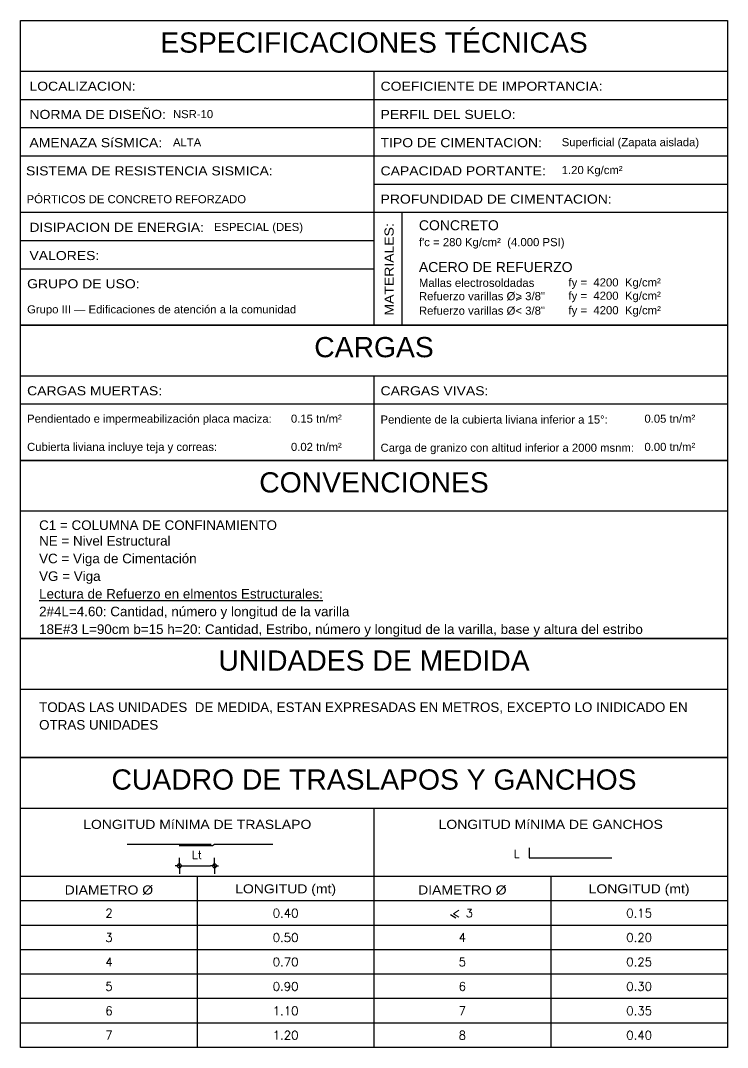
# Model space of a CAD drawing. Header units: feet. Extents: x -398 to 164, y -304 to 319.
# Drawn here: x -82.02 to -68.02, y 285.57 to 305.92 of the extents above; entities that cross this region are included whole.
import ezdxf
from ezdxf.enums import TextEntityAlignment as Align

# ---------------------------------------------------------------- set-up
doc = ezdxf.new("R2010")
doc.units = ezdxf.units.FT
doc.header["$MEASUREMENT"] = 0
doc.layers.get('DEFPOINTS').update_dxf_attribs({"lineweight": 0})
for name, color, linetype in [('A_ROTULO-TEXTO 2', 4, 'Continuous'), ('ACERO-2', 11, 'Continuous'), ('DIM', 7, 'Continuous'), ('FORMATO', 7, 'Continuous'), ('TEXT', 11, 'Continuous'), ('TEXTO', 7, 'Continuous')]:
    doc.layers.add(name, color=color, linetype=linetype)
doc.styles.add('ARIAL', font='arial.ttf')
doc.styles.add('D100N', font='romans.shx', dxfattribs={"height": 0.16})
doc.styles.add('GENERATED_STYLE_1', font='arial.ttf')
doc.styles.add('ROMANS', font='romans.shx', dxfattribs={"width": 0.9})
doc.dimstyles.new('D100', dxfattribs={"dimtxt": 0.15, "dimasz": 0.08, "dimexe": 0, "dimexo": 0, "dimgap": 0.14, "dimtad": 1, "dimzin": 4, "dimdsep": 46, "dimtxsty": 'D100N', "dimblk1": 'DIMBLK', "dimblk2": 'DIMBLK', "dimsah": 1, "dimcen": 0.09, "dimse1": 1, "dimse2": 1, "dimclrd": 9, "dimclre": 256, "dimclrt": 256, "dimadec": 0, "dimazin": 0, "dimtfac": 6, "dimtix": 1, "dimtmove": 2, "dimatfit": 3, "dimfxl": 1, "dimtvp": 0.466667, "dimtolj": 1, "dimtzin": 4, "dimarcsym": 0})

# ---------------------------------------------------------------- blocks, each defined once
blk = doc.blocks.new('DIMBLK')
for q in [(0, 2), (0, -2), (-1, 0), (1, 0)]:
    blk.add_line((0, 0), q)
blk.add_circle((0, 0), 0.5)
blk = doc.blocks.new('*D166')
at = {"layer": 'DEFPOINTS', "color": 0, "transparency": 16777216}
for p in [(-78.177, 289.603), (-78.874, 289.574), (-78.177, 289.172)]:
    blk.add_point(p, dxfattribs=at)
at = {"layer": 'DIM', "color": 9, "lineweight": -2, "transparency": 16777216}
blk.add_line((-78.794, 289.172), (-78.257, 289.172), dxfattribs=at)
at = {"layer": 'DIM', "color": 9, "lineweight": -2, "transparency": 16777216, "xscale": 0.08, "yscale": 0.08, "zscale": 0.08, "rotation": 180}
blk.add_blockref('DIMBLK', (-78.874, 289.172), dxfattribs=at)
at = {"layer": 'DIM', "color": 9, "lineweight": -2, "transparency": 16777216, "xscale": 0.08, "yscale": 0.08, "zscale": 0.08}
blk.add_blockref('DIMBLK', (-78.177, 289.172), dxfattribs=at)
at = {"layer": 'DIM', "transparency": 16777216, "insert": (-78.526, 289.392), "char_height": 0.16, "attachment_point": 5, "style": 'D100N'}
blk.add_mtext('\\A1;Lt', dxfattribs=at)

msp = doc.modelspace()

# ---------------------------------------------------------------- linework, layer by layer
for p, q in [((-75.0189, 304.9209), (-75.0189, 299.8879)), ((-82.0189, 304.3617), (-68.0189, 304.3617)), ((-82.0189, 303.8025), (-68.0189, 303.8025)), ((-82.0189, 303.2432), (-68.0189, 303.2432)), ((-75.0189, 302.684), (-68.0189, 302.684)), ((-82.0189, 302.1248), (-68.0189, 302.1248)), ((-74.4597, 299.8879), (-74.4597, 302.1248)), ((-82.0189, 301.5656), (-75.0189, 301.5656)), ((-82.0189, 301.0063), (-75.0189, 301.0063)), ((-75.0189, 298.8851), (-75.0189, 297.2074)), ((-82.0189, 298.3259), (-68.0189, 298.3259))]:
    msp.add_line(p, q)
for points in [[(-82.0189, 304.9209), (-68.0189, 304.9209), (-68.0189, 299.8879), (-82.0189, 299.8879)], [(-82.0189, 298.8851), (-68.0189, 298.8851), (-68.0189, 297.2074), (-82.0189, 297.2074)]]:
    msp.add_lwpolyline(points, close=True)
at = {"layer": 'ACERO-2'}
for points in [[(-79.9082, 289.6032), (-78.2452, 289.6032)], [(-78.8744, 289.5742), (-78.2161, 289.5742), (-78.1774, 289.6032), (-77.0218, 289.6032)], [(-71.9442, 289.5269), (-71.9442, 289.3317), (-70.3102, 289.3317)]]:
    msp.add_lwpolyline(points, dxfattribs=at)
at = {"layer": 'FORMATO'}
for p, q in [((-82.0189, 296.2046), (-68.0189, 296.2046)), ((-82.0189, 292.6741), (-68.0189, 292.6741)), ((-82.0189, 290.3162), (-68.0189, 290.3162)), ((-68.0189, 288.961), (-82.0189, 288.961)), ((-78.5189, 288.961), (-78.5189, 285.573)), ((-71.5189, 288.961), (-71.5189, 285.573)), ((-68.0189, 288.477), (-82.0189, 288.477)), ((-68.0189, 287.993), (-82.0189, 287.993)), ((-68.0189, 287.509), (-82.0189, 287.509)), ((-68.0189, 287.025), (-82.0189, 287.025)), ((-68.0189, 286.541), (-82.0189, 286.541)), ((-68.0189, 286.057), (-82.0189, 286.057))]:
    msp.add_line(p, q, dxfattribs=at)
at = {"layer": 'FORMATO', "flags": 128}
for points in [[(-82.0189, 305.9237), (-68.0189, 305.9237), (-68.0189, 299.8879), (-82.0189, 299.8879)], [(-82.0189, 299.8879), (-68.0189, 299.8879), (-68.0189, 297.2074), (-82.0189, 297.2074)], [(-82.0189, 297.2074), (-68.0189, 297.2074), (-68.0189, 293.6769), (-82.0189, 293.6769)], [(-82.0189, 293.6769), (-68.0189, 293.6769), (-68.0189, 291.3189), (-82.0189, 291.3189)], [(-82.0189, 291.3189), (-68.0189, 291.3189), (-68.0189, 285.573), (-82.0189, 285.573)], [(-75.0189, 285.573), (-82.0189, 285.573), (-82.0189, 290.3162), (-75.0189, 290.3162)]]:
    msp.add_lwpolyline(points, close=True, dxfattribs=at)
at = {"layer": 'TEXTO'}
msp.add_line((-73.5055, 288.2066), (-73.3958, 288.1406), dxfattribs=at)
at = {"layer": 'TEXTO', "ltscale": 5, "const_width": 0.0179}
msp.add_lwpolyline([(-72.205, 300.379), (-72.0948, 300.424)], dxfattribs=at)

# ---------------------------------------------------------------- texts
at = {"layer": 'A_ROTULO-TEXTO 2', "color": 7, "style": 'ARIAL'}
for s, p in [('C1 = COLUMNA DE CONFINAMIENTO', (-81.6513, 295.8287)), ('NE = Nivel Estructural', (-81.6513, 295.5179)), ('VC = Viga de Cimentación', (-81.6513, 295.1679)), ('VG = Viga', (-81.6513, 294.8179)), ('%%ULectura de Refuerzo en elmentos Estructurales:', (-81.6513, 294.4679)), ('2#4L=4.60: Cantidad, número y longitud de la varilla', (-81.6513, 294.1179)), ('18E#3 L=90cm b=15 h=20: Cantidad, Estribo, número y longitud de la varilla, base y altura del estribo  ', (-81.6513, 293.7679)), ('TODAS LAS UNIDADES  DE MEDIDA, ESTAN EXPRESADAS EN METROS, EXCEPTO LO INIDICADO EN', (-81.6513, 292.222)), ('OTRAS UNIDADES', (-81.6513, 291.872))]:
    msp.add_text(s, height=0.19, dxfattribs=at).set_placement(p)
at = {"layer": 'TEXT', "style": 'ARIAL', "width": 1.1}
for s, p in [('LOCALIZACION:', (-81.843, 304.5323)), ('COEFICIENTE DE IMPORTANCIA:', (-74.8891, 304.5323)), ('NORMA DE DISEÑO:', (-81.843, 303.973)), ('PERFIL DEL SUELO:', (-74.8891, 303.973)), ('AMENAZA SíSMICA:', (-81.843, 303.4138)), ('TIPO DE CIMENTACION:', (-74.8891, 303.4138)), ('SISTEMA DE RESISTENCIA SISMICA:', (-81.9111, 302.8546)), ('CAPACIDAD PORTANTE:', (-74.8891, 302.8546)), ('PROFUNDIDAD DE CIMENTACION:', (-74.8891, 302.2953)), ('DISIPACION DE ENERGIA:', (-81.843, 301.7361)), ('VALORES:', (-81.843, 301.1769)), ('GRUPO DE USO:', (-81.8891, 300.6176)), ('CARGAS MUERTAS:', (-81.8891, 298.4964)), ('CARGAS VIVAS:', (-74.8891, 298.4964))]:
    msp.add_text(s, height=0.18, dxfattribs=at).set_placement(p)
msp.add_text('MATERIALES:', height=0.18, rotation=90, dxfattribs=at).set_placement((-74.6302, 300.0782))
for s, p in [('LONGITUD MíNIMA DE TRASLAPO', (-78.5189, 289.9991)), ('LONGITUD MíNIMA DE GANCHOS', (-71.5189, 289.9991)), ('DIAMETRO %%C', (-80.2689, 288.6945)), ('LONGITUD (mt)', (-76.7689, 288.6945)), ('DIAMETRO %%C', (-73.2689, 288.6945)), ('LONGITUD (mt)', (-69.7689, 288.6945))]:
    msp.add_text(s, height=0.18, dxfattribs=at).set_placement(p, align=Align.MIDDLE)
at = {"layer": 'TEXTO', "ltscale": 5, "style": 'ARIAL'}
for s, height, p in [('NSR-10', 0.16, (-78.9998, 303.9897)), ('ALTA', 0.16, (-78.9998, 303.4304)), ('1.20 Kg/cm²', 0.16, (-71.3006, 302.8813)), ('PÓRTICOS DE CONCRETO REFORZADO', 0.16, (-81.8982, 302.303)), ('ESPECIAL (DES)', 0.16, (-78.1885, 301.7527)), ('CONCRETO ', 0.19802, (-74.1293, 301.7678)), ("f'c = 280 Kg/cm²  (4.000 PSI)", 0.160894, (-74.1293, 301.4523)), ('ACERO DE REFUERZO', 0.198023, (-74.1293, 300.9395)), ('Mallas electrosoldadas', 0.160894, (-74.1293, 300.6456)), ('Refuerzo varillas %%C> 3/8"', 0.160894, (-74.1293, 300.3816)), ('Grupo III — Edificaciones de atención a la comunidad', 0.16, (-81.8891, 300.1201)), ('Refuerzo varillas %%C< 3/8"', 0.160894, (-74.1293, 300.0937)), ('Pendientado e impermeabilización placa maciza: ', 0.16, (-81.8891, 297.9538)), ('0.15 tn/m²', 0.16, (-76.6634, 297.9538)), ('Pendiente de la cubierta liviana inferior a 15°:', 0.16, (-74.8891, 297.9372)), ('0.05 tn/m²', 0.16, (-69.6634, 297.9538)), ('Cubierta liviana incluye teja y correas:', 0.16, (-81.8891, 297.3946)), ('0.02 tn/m²', 0.16, (-76.6634, 297.3946)), ('Carga de granizo con altitud inferior a 2000 msnm:', 0.16, (-74.8891, 297.3779)), ('0.00 tn/m²', 0.16, (-69.6634, 297.3946))]:
    msp.add_text(s, height=height, dxfattribs=at).set_placement(p)
at = {"layer": 'TEXTO', "style": 'ARIAL'}
for p in [(-71.1677, 300.6543), (-71.1677, 300.3902), (-71.1677, 300.1023)]:
    msp.add_text('fy =  4200  Kg/cm²', height=0.160894, dxfattribs=at).set_placement(p)
at = {"layer": 'TEXTO', "style": 'ROMANS'}
msp.add_text('L', height=0.1549, dxfattribs=at).set_placement((-72.1378, 289.3317), align=Align.RIGHT)
for s, height, p in [('2', 0.17, (-80.2689, 288.235)), ('0.40', 0.17, (-76.7689, 288.235)), ('< 3', 0.16, (-73.2689, 288.235)), ('0.15', 0.17, (-69.7689, 288.235)), ('3', 0.17, (-80.2689, 287.751)), ('0.50', 0.17, (-76.7689, 287.751)), ('4', 0.17, (-73.2689, 287.751)), ('0.20', 0.17, (-69.7689, 287.751)), ('4', 0.17, (-80.2689, 287.267)), ('0.70', 0.17, (-76.7689, 287.267)), ('5', 0.17, (-73.2689, 287.267)), ('0.25', 0.17, (-69.7689, 287.267)), ('5', 0.17, (-80.2689, 286.783)), ('0.90', 0.17, (-76.7689, 286.783)), ('6', 0.17, (-73.2689, 286.783)), ('0.30', 0.17, (-69.7689, 286.783)), ('6', 0.17, (-80.2689, 286.299)), ('1.10', 0.17, (-76.7689, 286.299)), ('7', 0.17, (-73.2689, 286.299)), ('0.35', 0.17, (-69.7689, 286.299)), ('7', 0.17, (-80.2689, 285.815)), ('1.20', 0.17, (-76.7689, 285.815)), ('8', 0.17, (-73.2689, 285.815)), ('0.40', 0.17, (-69.7689, 285.815))]:
    msp.add_text(s, height=height, dxfattribs=at).set_placement(p, align=Align.MIDDLE)
at = {"layer": 'TEXTO', "ltscale": 5, "attachment_point": 5, "style": 'GENERATED_STYLE_1'}
for s, insert, char_height in [('{ESPECIFICACIONES TÉCNICAS}', (-75.0189, 305.4848), 0.401105), ('CARGAS', (-75.0189, 299.4489), 0.4011), ('CONVENCIONES', (-75.0189, 296.7685), 0.401105), ('UNIDADES DE MEDIDA', (-75.0189, 293.238), 0.401105), ('CUADRO DE TRASLAPOS Y GANCHOS', (-75.0189, 290.88), 0.401105)]:
    msp.add_mtext(s, dxfattribs=dict(at, insert=insert, char_height=char_height))
at = {"layer": 'TEXTO', "ltscale": 5, "insert": (-71.3006, 303.5936), "char_height": 0.16, "width": 4.20737, "attachment_point": 1, "style": 'ARIAL'}
msp.add_mtext('Superficial (Zapata aislada)', dxfattribs=at)

# ---------------------------------------------------------------- dimensions: what is measured, and where the dimension line sits
at = {"layer": 'DIM'}
dim = msp.add_linear_dim(base=(-78.1774, 289.1716), p1=(-78.8744, 289.5742), p2=(-78.1774, 289.6032), text='Lt', dimstyle='D100', dxfattribs=at)
dim.commit()
dim.dimension.update_dxf_attribs({"geometry": '*D166', "text_midpoint": (-78.5259, 289.3916)})

doc.saveas('drawing.dxf')
